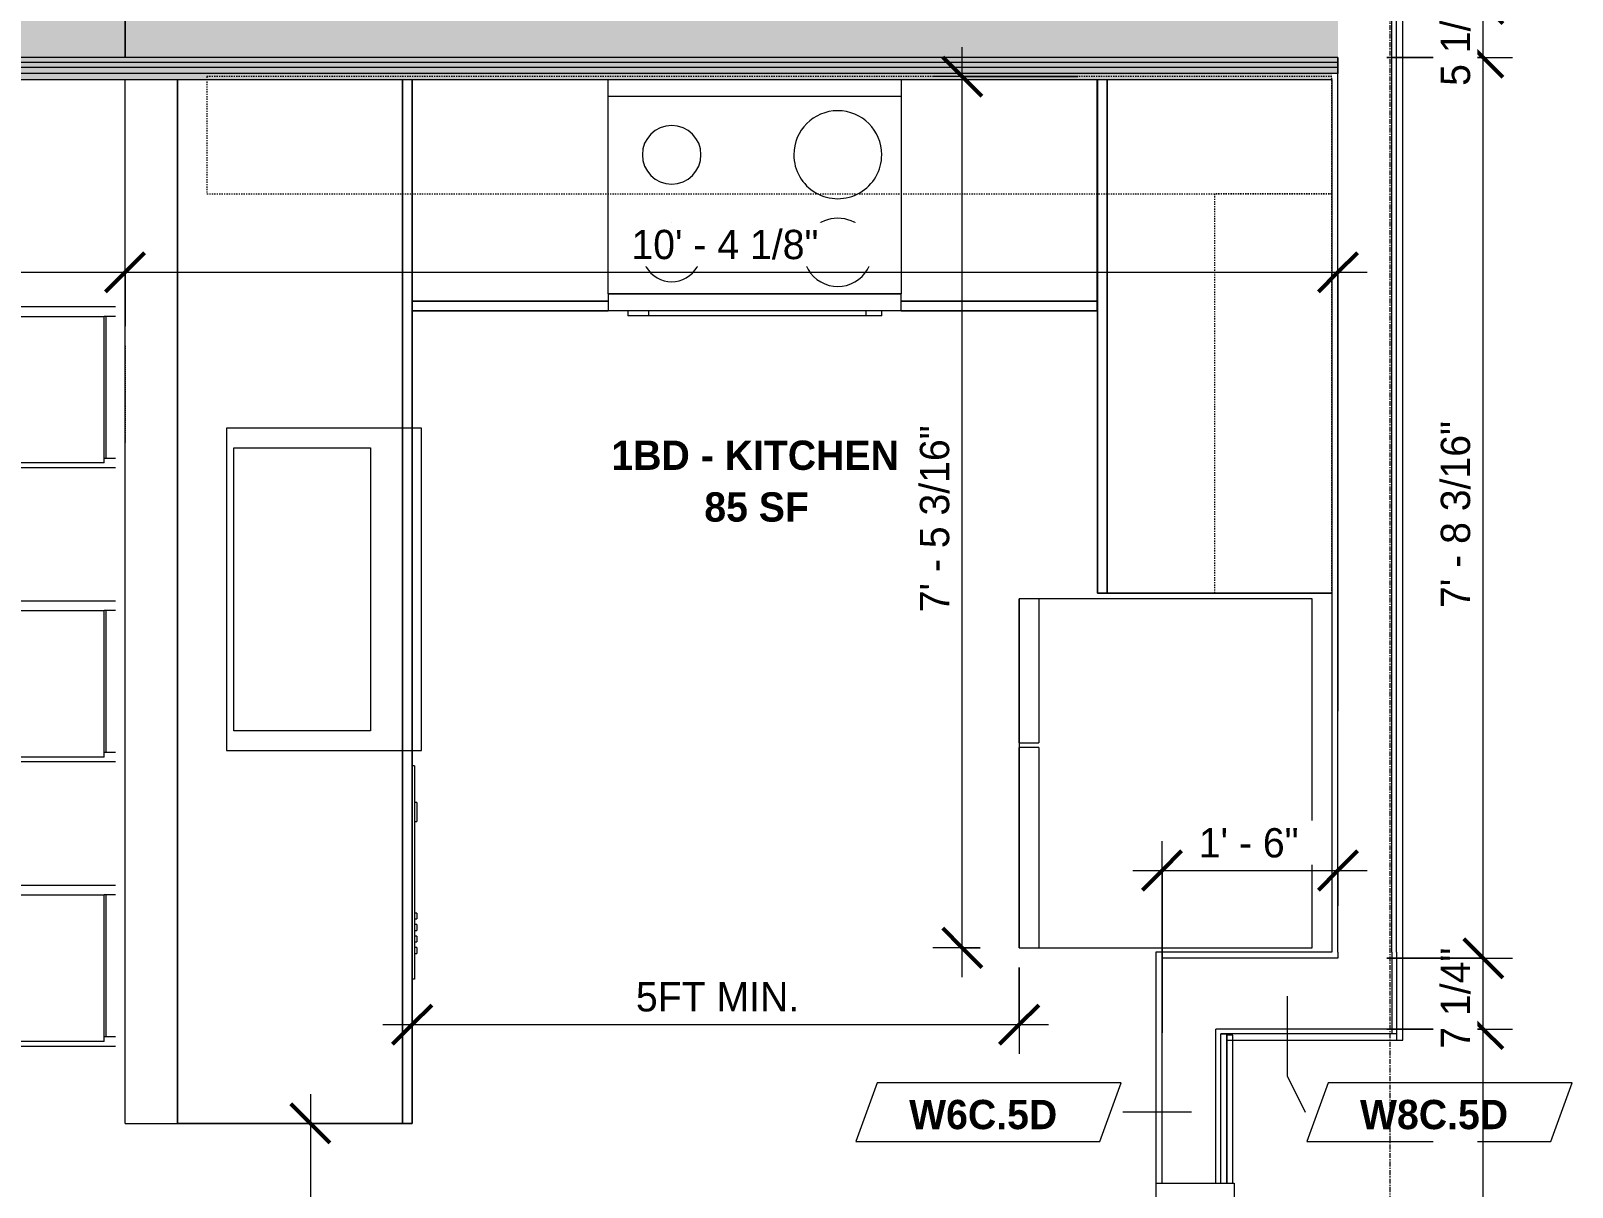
# Model space of a CAD drawing. Header units: inches. Extents: x -4058 to -1781, y 9814 to 12264.
# Drawn here: x -3620.4 to -3462.7, y 11008 to 11126.4 of the extents above; entities that cross this region are included whole.
import ezdxf

# ---------------------------------------------------------------- set-up
doc = ezdxf.new("R2010")
doc.units = ezdxf.units.IN
doc.header["$MEASUREMENT"] = 0
for name, pattern in [('Dash', [0.25, 0.125, -0.125]), ('Dash 3_32_', [0.1875, 0.09375, -0.09375]), ('Grid Line 1_2_', [0.875, 0.5, -0.125, 0.125, -0.125])]:
    doc.linetypes.add(name, pattern=pattern)
for name, color, linetype, lineweight in [('0-1', 7, 'Continuous', 5), ('0-3', 8, 'Continuous', 9), ('A-ANNO-DIMS', 211, 'Continuous', 9), ('A-ANNO-DIMS-32', 211, 'Continuous', 9), ('A-AREA-IDEN', 2, 'Continuous', 9), ('A-DETL-1', 90, 'Dash 3_32_', 9), ('A-DOOR-1', 7, 'Continuous', 9), ('A-DOOR-FRAM-1', 7, 'Continuous', 9), ('A-WALL-1', 7, 'Continuous', 9), ('A-WALL-2', 113, 'Continuous', 9), ('A-WALL-IDEN', 211, 'Continuous', 9), ('I-FURN', 30, 'Continuous', 9), ('I-WALL-1', 1, 'Continuous', 18), ('I-WALL-2', 10, 'Continuous', 5), ('I-WALL-3', 7, 'Continuous', 9), ('P-SANR-FIXT', 6, 'Continuous', 9), ('Q-CASE', 31, 'Continuous', 9), ('Q-CASE-HDLN', 31, 'Dash', 9), ('Q-SPCQ', 91, 'Continuous', 9), ('S-GRID-1', 1, 'Grid Line 1_2_', 9)]:
    doc.layers.add(name, color=color, linetype=linetype, lineweight=lineweight)
doc.styles.add('Century Gothic', font='ufonts.com_century-gothic.ttf', dxfattribs={"height": 3})
doc.styles.add('Century Gothic_B', font='GOTHICB.TTF', dxfattribs={"height": 3})
doc.dimstyles.new('MARKETING_DIMENSION', dxfattribs={"dimscale": 12, "dimtxt": 3.132505, "dimasz": 0.333333, "dimexe": 0.25, "dimexo": 0.166667, "dimgap": 0.041667, "dimtad": 1, "dimdec": 4, "dimrnd": 0.0625, "dimzin": 3, "dimdsep": 46, "dimlunit": 4, "dimtxsty": 'Century Gothic', "dimblk1": 'OBLIQUE', "dimblk2": 'OBLIQUE', "dimsah": 1, "dimcen": 0.09, "dimdle": 0.25, "dimazin": 0, "dimtfac": 1, "dimtdec": 4, "dimtix": 1, "dimtmove": 0, "dimatfit": 3, "dimfxl": 1, "dimtvp": 1, "dimtfill": 1, "dimfrac": 2, "dimtolj": 1, "dimtzin": 0, "dimarcsym": 2})
doc.dimstyles.new('THE_DIMENSION_STRING_2', dxfattribs={"dimscale": 12, "dimtxt": 3.132505, "dimasz": 0.333333, "dimexe": 0.25, "dimexo": 0.166667, "dimgap": 0.041667, "dimtad": 1, "dimdec": 4, "dimrnd": 0.0625, "dimzin": 3, "dimdsep": 46, "dimlunit": 4, "dimtxsty": 'Century Gothic', "dimblk1": 'OBLIQUE', "dimblk2": 'OBLIQUE', "dimsah": 1, "dimcen": 0.09, "dimdle": 0.25, "dimazin": 0, "dimtfac": 1, "dimtdec": 4, "dimtix": 1, "dimtmove": 0, "dimatfit": 3, "dimfxl": 1, "dimtvp": 1, "dimtfill": 1, "dimfrac": 2, "dimtolj": 1, "dimtzin": 0, "dimarcsym": 2})
doc.dimstyles.new('THE_DIMENSION_STRING_4', dxfattribs={"dimscale": 12, "dimtxt": 3.132505, "dimasz": 0.333333, "dimexe": 0.25, "dimexo": 0.166667, "dimgap": 0.041667, "dimtad": 1, "dimdec": 4, "dimrnd": 0.0625, "dimzin": 3, "dimdsep": 46, "dimlunit": 4, "dimtxsty": 'Century Gothic', "dimblk1": 'OBLIQUE', "dimblk2": 'OBLIQUE', "dimsah": 1, "dimcen": 0.09, "dimdle": 0.25, "dimazin": 0, "dimtfac": 1, "dimtdec": 4, "dimtix": 1, "dimtmove": 0, "dimatfit": 3, "dimfxl": 1, "dimtvp": 1, "dimtfill": 1, "dimfrac": 2, "dimtolj": 1, "dimtzin": 0, "dimarcsym": 2})
doc.dimstyles.new('THE_DIMENSION_STRING_5', dxfattribs={"dimscale": 12, "dimtxt": 3.132505, "dimasz": 0.333333, "dimexe": 0.25, "dimexo": 0.166667, "dimgap": 0.041667, "dimtad": 1, "dimdec": 4, "dimrnd": 0.0625, "dimzin": 3, "dimdsep": 46, "dimlunit": 4, "dimtxsty": 'Century Gothic', "dimblk1": 'OBLIQUE', "dimblk2": 'OBLIQUE', "dimsah": 1, "dimcen": 0.09, "dimdle": 0.25, "dimazin": 0, "dimtfac": 1, "dimtdec": 4, "dimtix": 1, "dimtmove": 0, "dimatfit": 3, "dimfxl": 1, "dimtvp": 1, "dimtfill": 1, "dimfrac": 2, "dimtolj": 1, "dimtzin": 0, "dimarcsym": 2})

# ---------------------------------------------------------------- blocks, each defined once
blk = doc.blocks.new('HOLLOW METAL - UNIT DOOR-2191977-UNITS PLANS - 3RD FLOOR')
at = {"layer": 'A-DOOR-1'}
for p, q in [((16.25, -3.875), (18, -3.875)), ((16.25, -39.875), (16.25, -3.875)), ((18, -3.875), (18, -39.875)), ((18, -39.875), (16.25, -39.875))]:
    blk.add_line(p, q, dxfattribs=at)
blk.add_arc((18, -3.875), 36, 180, 270, dxfattribs=at)
at = {"layer": 'A-DOOR-FRAM-1'}
for p, q in [((-20, 4.125), (-18, 4.125)), ((-20, -3.875), (-20, 4.125)), ((-18, 4.125), (-18, 2.1875)), ((18, 4.125), (20, 4.125)), ((18, 2.1875), (18, 4.125)), ((20, 4.125), (20, -3.875)), ((-18, 2.1875), (-17.375, 2.1875)), ((-17.375, 2.1875), (-17.375, -1.9375)), ((17.375, 2.1875), (18, 2.1875)), ((17.375, -1.9375), (17.375, 2.1875)), ((-18, -1.9375), (-18, -3.875)), ((-17.375, -1.9375), (-18, -1.9375)), ((18, -1.9375), (17.375, -1.9375)), ((18, -3.875), (18, -1.9375)), ((-18, -3.875), (-20, -3.875)), ((20, -3.875), (18, -3.875))]:
    blk.add_line(p, q, dxfattribs=at)
blk = doc.blocks.new('CTR - 1st Phase - Common Walls_rvt-1-UNITS PLANS - 3RD FLOOR')
at = {"layer": 'I-WALL-1'}
h = blk.add_hatch(color=256, dxfattribs=at)
h.paths.add_polyline_path([(-3487.3, 11121.44), (-3487.3, 11122.06), (-3745.41, 11122.06), (-3745.41, 11121.44), (-3494.85, 11121.44)], flags=0)
h.paths.add_polyline_path([(-3783.41, 11121.44), (-3783.41, 11122.06), (-3852.47, 11122.06), (-3852.47, 11121.44), (-3803.67, 11121.44)], flags=0)
at = {"layer": 'I-WALL-2'}
for points in [[(-3486.67, 11123.69), (-3486.67, 11129.19), (-3852.47, 11129.19), (-3852.47, 11123.69), (-3487.3, 11123.69)], [(-3486.67, 11123.19), (-3486.67, 11123.69), (-3852.47, 11123.69), (-3852.47, 11123.19), (-3487.3, 11123.19)]]:
    blk.add_hatch(color=256, dxfattribs=at).paths.add_polyline_path(points, flags=0)
h = blk.add_hatch(color=256, dxfattribs=at)
h.paths.add_polyline_path([(-3494.85, 11122.69), (-3486.67, 11122.69), (-3486.67, 11123.19), (-3745.41, 11123.19), (-3745.41, 11122.69), (-3512.01, 11122.69)], flags=0)
h.paths.add_polyline_path([(-3783.41, 11122.69), (-3783.41, 11123.19), (-3852.47, 11123.19), (-3852.47, 11122.69), (-3803.67, 11122.69)], flags=0)
h = blk.add_hatch(color=256, dxfattribs=at)
h.paths.add_polyline_path([(-3486.67, 11122.06), (-3486.67, 11122.69), (-3745.41, 11122.69), (-3745.41, 11122.06), (-3487.3, 11122.06)], flags=0)
h.paths.add_polyline_path([(-3783.41, 11122.06), (-3783.41, 11122.69), (-3852.47, 11122.69), (-3852.47, 11122.06), (-3803.67, 11122.06)], flags=0)
at = {"layer": 'A-WALL-1'}
for p, q in [((-3481.17, 11032.1), (-3481.17, 11362.61)), ((-3480.67, 11032.1), (-3480.67, 11362.61)), ((-3487.3, 11123.69), (-3852.47, 11123.69)), ((-3487.3, 11123.19), (-3745.41, 11123.19)), ((-3487.3, 11122.69), (-3745.41, 11122.69)), ((-3486.67, 11123.69), (-3487.3, 11123.69)), ((-3486.67, 11123.19), (-3487.3, 11123.19)), ((-3486.67, 11122.69), (-3487.3, 11122.69)), ((-3486.67, 11123.69), (-3486.67, 11123.19)), ((-3486.67, 11123.19), (-3486.67, 11123.69)), ((-3486.67, 11123.19), (-3486.67, 11122.69)), ((-3486.67, 11122.69), (-3486.67, 11123.19)), ((-3486.67, 11122.69), (-3486.67, 11122.06)), ((-3486.67, 11122.06), (-3486.67, 11122.69)), ((-3487.3, 11122.06), (-3745.41, 11122.06)), ((-3486.67, 11122.06), (-3487.3, 11122.06)), ((-3486.67, 11032.1), (-3486.67, 11122.06)), ((-3504.67, 11024.23), (-3504.67, 11031.48)), ((-3486.67, 11031.48), (-3504.67, 11031.48)), ((-3486.67, 11032.1), (-3486.67, 11031.48)), ((-3481.17, 11032.1), (-3481.17, 11031.48)), ((-3481.17, 11031.48), (-3481.17, 11024.23)), ((-3480.67, 11032.1), (-3480.67, 11023.73)), ((-3504.67, 11023.1), (-3504.67, 11024.23)), ((-3504.67, 11008.44), (-3504.67, 11023.1)), ((-3499.17, 11023.73), (-3499.17, 11024.23)), ((-3481.17, 11024.23), (-3499.17, 11024.23)), ((-3499.17, 11023.1), (-3499.17, 11023.73)), ((-3499.17, 11008.44), (-3499.17, 11023.1)), ((-3498.67, 11023.73), (-3498.05, 11023.73)), ((-3498.67, 11023.1), (-3498.67, 11023.73)), ((-3498.05, 11023.73), (-3498.67, 11023.73)), ((-3498.67, 11008.44), (-3498.67, 11023.1)), ((-3498.05, 11023.1), (-3498.05, 11023.73)), ((-3481.17, 11023.73), (-3498.05, 11023.73)), ((-3481.17, 11024.23), (-3481.17, 11023.73)), ((-3480.67, 11023.73), (-3481.17, 11023.73)), ((-3480.67, 11023.73), (-3481.17, 11023.73)), ((-3480.67, 11023.73), (-3480.67, 11023.1))]:
    blk.add_line(p, q, dxfattribs=at)
at = {"layer": 'I-WALL-3'}
for p, q in [((-3480.05, 11032.1), (-3480.05, 11362.61)), ((-3745.41, 11121.44), (-3487.3, 11121.44)), ((-3487.3, 11121.44), (-3487.3, 11032.1)), ((-3487.3, 11032.1), (-3505.3, 11032.1)), ((-3505.3, 11032.1), (-3505.3, 11031.48)), ((-3505.3, 11031.48), (-3505.3, 11023.1)), ((-3480.05, 11023.1), (-3480.05, 11032.1)), ((-3505.3, 11023.1), (-3505.3, 11008.44)), ((-3498.05, 11023.6), (-3498.05, 11008.44)), ((-3497.42, 11023.6), (-3498.05, 11023.6)), ((-3498.05, 11008.44), (-3498.05, 11023.1)), ((-3498.05, 11023.1), (-3480.67, 11023.1)), ((-3497.42, 11008.44), (-3497.42, 11023.6)), ((-3480.67, 11023.1), (-3480.05, 11023.1))]:
    blk.add_line(p, q, dxfattribs=at)
at = {"layer": '0-3', "rotation": 270.0000000000105}
blk.add_blockref('HOLLOW METAL - UNIT DOOR-2191977-UNITS PLANS - 3RD FLOOR', (-3501.42, 10988.44), dxfattribs=at)
blk = doc.blocks.new('Bar_Stool_6722_1_ - Bar_Stool_6722_1_-V75-UNITS PLANS - 3RD FLOOR')
at = {"layer": 'I-FURN'}
for p, q in [((0, 19.21), (0, 21.13)), ((1, 21.13), (1, 20.14)), ((15.5, 20.14), (15.5, 21.13)), ((16.5, 21.13), (16.5, 19.21)), ((0, 17.72), (0, 19.21)), ((1, 20.14), (15.5, 20.14)), ((1, 20.14), (1, 20.06)), ((1, 20.06), (1, 19.99)), ((16, 20), (1, 20)), ((1, 19.89), (1, 19.99)), ((1, 17.63), (1, 19.89)), ((15.5, 20.06), (15.5, 20.14)), ((15.5, 19.99), (15.5, 20.06)), ((16, 19.99), (16, 19.89)), ((16, 19.89), (16, 17.63)), ((16.5, 19.21), (16.5, 17.72)), ((0, 1.78), (0, 17.72)), ((1, 2.03), (1, 17.63)), ((16, 17.63), (16, 2.03)), ((16.5, 17.72), (16.5, 1.78)), ((1, 1.78), (0, 1.78)), ((0, 1.78), (0, 0.98)), ((1, 1.91), (1, 2.03)), ((16, 2.03), (1, 2.03)), ((1, 1.24), (1, 1.91)), ((16, 1.91), (1, 1.91)), ((16, 2.03), (16, 1.91)), ((16, 1.91), (16, 1.24)), ((16.5, 1.78), (16, 1.78)), ((16.5, 0.98), (16.5, 1.78)), ((1, 0.98), (0, 0.98)), ((0, 0.98), (0, 0)), ((1, 0), (1, 1.24)), ((1, 1.24), (16, 1.24)), ((16, 1.24), (16, 0)), ((16.5, 0.98), (16, 0.98)), ((16.5, 0), (16.5, 0.98)), ((0, 0), (1, 0)), ((1, 0), (16, 0)), ((16, 0), (16.5, 0))]:
    blk.add_line(p, q, dxfattribs=at)
blk = doc.blocks.new('OD_CW_Upper Cabinet - OD_CW_Upper Cabinet-3856831-UNITS PLANS - 3RD FLOOR')
at = {"layer": 'Q-CASE-HDLN'}
for p, q in [((115.86, 24), (0.74, 24)), ((0.74, 24), (0.74, 12)), ((115.86, 12), (115.86, 24)), ((0.74, 12), (115.86, 12))]:
    blk.add_line(p, q, dxfattribs=at)
blk = doc.blocks.new('OD_CW_Base Cabinet - OD_CW_Base Cabinet-V76-UNITS PLANS - 3RD FLOOR')
at = {"layer": 'Q-CASE'}
for p, q in [((70.86, 0), (70.86, 23.69)), ((70.86, 23.69), (70.86, 1)), ((0.74, 1), (20.8, 1)), ((20.8, 1), (0.74, 1)), ((0.74, 0), (20.8, 0)), ((20.8, 0), (0.74, 0)), ((50.8, 1), (70.86, 1)), ((70.86, 1), (50.8, 1)), ((50.8, 0), (70.86, 0)), ((70.86, 0), (50.8, 0)), ((70.86, 1), (70.86, 0))]:
    blk.add_line(p, q, dxfattribs=at)
blk = doc.blocks.new('OD_CW_Base Cabinet - OD_CW_Base Cabinet-V77-UNITS PLANS - 3RD FLOOR')
at = {"layer": 'Q-CASE'}
for p, q in [((0.74, 24), (0.74, 0)), ((107.61, 24), (0.74, 24)), ((0.74, 0), (107.61, 0))]:
    blk.add_line(p, q, dxfattribs=at)
blk = doc.blocks.new('OD_CW_Upper Cabinet - OD_CW_Upper Cabinet-3876458-UNITS PLANS - 3RD FLOOR')
at = {"layer": 'Q-CASE-HDLN'}
for p, q in [((41.64, 24), (0.74, 24)), ((0.74, 24), (0.74, 12)), ((41.64, 12), (41.64, 24)), ((0.74, 12), (41.64, 12))]:
    blk.add_line(p, q, dxfattribs=at)
blk = doc.blocks.new('OD_CW_Base Cabinet - OD_CW_Base Cabinet-V88-UNITS PLANS - 3RD FLOOR')
at = {"layer": 'Q-CASE'}
for p, q in [((53.64, 0), (53.64, 24)), ((53.64, 24), (53.64, 1)), ((1.05, 1), (53.64, 1)), ((53.64, 1), (1.05, 1)), ((1.05, 0), (53.64, 0)), ((53.64, 0), (1.05, 0)), ((53.64, 1), (53.64, 0))]:
    blk.add_line(p, q, dxfattribs=at)
blk = doc.blocks.new('Refrigerator_-_Side-by-Side_6047 - 36_ X 30_-345559-UNITS PLANS - 3RD FLOOR')
at = {"layer": 'Q-SPCQ'}
for p, q in [((17.87, 14.42), (-17.88, 14.42)), ((-17.88, 14.42), (-17.88, -15.58)), ((17.87, -15.58), (17.87, 14.42)), ((-17.88, -13.58), (-3.13, -13.58)), ((-17.88, -13.58), (-17.88, -15.58)), ((-3.13, -15.58), (-3.13, -13.58)), ((-2.63, -13.58), (17.87, -13.58)), ((-2.63, -13.58), (-2.63, -15.58)), ((17.87, -15.58), (17.87, -13.58)), ((-17.88, -15.58), (17.87, -15.58)), ((-3.13, -15.58), (-17.88, -15.58)), ((17.87, -15.58), (-2.63, -15.58))]:
    blk.add_line(p, q, dxfattribs=at)
blk = doc.blocks.new('Dishwasher_15404 - 34_ counter-3395311-UNITS PLANS - 3RD FLOOR')
at = {"layer": 'Q-SPCQ'}
for p, q in [((24.12, -1.09), (23.87, -1.09)), ((24.12, -1.09), (24.12, -22.91)), ((24.37, -4.82), (24.12, -4.82)), ((24.37, -4.82), (24.37, -5.81)), ((24.37, -5.81), (24.37, -6.79)), ((24.12, -6.79), (24.37, -6.79)), ((24.37, -16.15), (24.12, -16.15)), ((24.12, -16.74), (24.37, -16.74)), ((24.37, -17.33), (24.12, -17.33)), ((24.37, -16.15), (24.37, -16.74)), ((24.37, -17.33), (24.37, -17.92)), ((24.12, -17.92), (24.37, -17.92)), ((24.37, -18.51), (24.12, -18.51)), ((24.37, -18.51), (24.37, -19.1)), ((24.12, -19.1), (24.37, -19.1)), ((24.37, -19.69), (24.12, -19.69)), ((24.12, -20.28), (24.37, -20.28)), ((24.37, -19.69), (24.37, -20.28)), ((24.12, -22.91), (23.87, -22.91))]:
    blk.add_line(p, q, dxfattribs=at)
blk = doc.blocks.new('Range - 24_ x 30_-V108-UNITS PLANS - 3RD FLOOR')
at = {"layer": 'Q-SPCQ'}
for p, q in [((2, 0.5), (3.61, 0.5)), ((2, 0.5), (2, 0)), ((3.61, 0.5), (25.87, 0.5)), ((3.61, 0.5), (3.61, 0)), ((25.87, 0), (25.87, 0.5)), ((25.87, 0.5), (28, 0.5)), ((28, 0), (28, 0.5)), ((0, 0), (30, 0)), ((0, 0), (0, -1.75)), ((30, -1.75), (30, 0)), ((0, -1.75), (30, -1.75)), ((0, -22), (0, -1.75)), ((30, -1.75), (0, -1.75)), ((30, -1.75), (30, -22)), ((0, -23.69), (0, -22)), ((30, -22), (0, -22)), ((30, -22), (30, -23.69))]:
    blk.add_line(p, q, dxfattribs=at)
for centre, radius, start, end in [((6.5, -6), 3.5, 360, 180), ((23.5, -6), 3, 360, 180), ((6.5, -6), 3.5, 180, 360), ((23.5, -6), 3, 180, 360), ((6.5, -16), 4.5, 360, 180), ((23.5, -16), 3, 0, 180), ((6.5, -16), 4.5, 180, 360), ((23.5, -16), 3, 180, 360)]:
    blk.add_arc(centre, radius, start, end, dxfattribs=at)
blk = doc.blocks.new('Stainless Steel Farmhous Kitchen Sink - Stainless Steel Farmhous Kitchen Sink-4315883-UNITS PLANS - 3RD FLOOR')
at = {"layer": 'P-SANR-FIXT'}
for p, q in [((-33, 22.2), (-33, 2.25)), ((0, 22.2), (-33, 22.2)), ((0, 2.25), (0, 22.2)), ((-31, 3), (-31, 16.96)), ((-31, 16.96), (-2, 16.96)), ((-2, 16.96), (-2, 3)), ((-33, 2.25), (0, 2.25)), ((-2, 3), (-31, 3))]:
    blk.add_line(p, q, dxfattribs=at)
blk = doc.blocks.new('Wall Tag - Arch Wall-3956453-UNITS PLANS - 3RD FLOOR')
at = {"layer": 'A-WALL-IDEN'}
for p, q in [((-0.3561, 0.0937), (-0.4244, -0.0937)), ((0.4244, 0.0937), (-0.3561, 0.0937)), ((0.3561, -0.0937), (0.4244, 0.0937)), ((-0.4244, -0.0937), (0.3561, -0.0937))]:
    blk.add_line(p, q, dxfattribs=at)
blk = doc.blocks.new('DIMBLOCK410-UNITS PLANS - 3RD FLOOR')
at = {"layer": 'A-ANNO-DIMS-32', "lineweight": 50}
for p, q in [((-3471.8, 11024.23), (-3473.8, 11026.23)), ((-3471.8, 11024.23), (-3469.8, 11022.23)), ((-3471.8, 10965.44), (-3473.8, 10967.44)), ((-3471.8, 10965.44), (-3469.8, 10963.44))]:
    blk.add_line(p, q, dxfattribs=at)
at = {"layer": 'A-ANNO-DIMS-32'}
for p, q in [((-3481.67, 11024.23), (-3468.8, 11024.23)), ((-3471.8, 11024.23), (-3481.67, 11024.23)), ((-3471.8, 10965.44), (-3471.8, 11024.23)), ((-3481.67, 10965.44), (-3468.8, 10965.44)), ((-3471.8, 10965.44), (-3481.67, 10965.44))]:
    blk.add_line(p, q, dxfattribs=at)
at = {"layer": 'A-ANNO-DIMS-32', "color": 0, "insert": (-3476.15, 10982.25), "char_height": 3, "width": 30.1914, "attachment_point": 1, "rotation": 90, "line_spacing_factor": 0.984502, "style": 'Century Gothic', "bg_fill": 3, "box_fill_scale": 1.25, "bg_fill_color": 256, "bg_fill_true_color": 13158600, "bg_fill_transparency": 0}
blk.add_mtext('4\' - 10 13/16"', dxfattribs=at)
blk = doc.blocks.new('_Oblique')
at = {"color": 0, "linetype": 'ByBlock', "lineweight": -2}
blk.add_line((-0.5, -0.5), (0.5, 0.5), dxfattribs=at)
blk = doc.blocks.new('DIMBLOCK411-UNITS PLANS - 3RD FLOOR')
at = {"layer": 'A-ANNO-DIMS-32', "lineweight": 50}
for p, q in [((-3471.8, 11031.48), (-3473.8, 11033.48)), ((-3471.8, 11031.48), (-3469.8, 11029.48)), ((-3471.8, 11024.23), (-3473.8, 11026.23)), ((-3471.8, 11024.23), (-3469.8, 11022.23))]:
    blk.add_line(p, q, dxfattribs=at)
at = {"layer": 'A-ANNO-DIMS-32'}
for p, q in [((-3481.67, 11031.48), (-3468.8, 11031.48)), ((-3471.8, 11031.48), (-3481.67, 11031.48)), ((-3471.8, 11024.23), (-3471.8, 11031.48)), ((-3481.67, 11024.23), (-3468.8, 11024.23)), ((-3471.8, 11024.23), (-3481.67, 11024.23))]:
    blk.add_line(p, q, dxfattribs=at)
at = {"layer": 'A-ANNO-DIMS-32', "color": 0, "insert": (-3476.15, 11022.21), "char_height": 3, "width": 13.5444, "attachment_point": 1, "rotation": 90, "line_spacing_factor": 0.984502, "style": 'Century Gothic', "bg_fill": 3, "box_fill_scale": 1.25, "bg_fill_color": 256, "bg_fill_true_color": 13158600, "bg_fill_transparency": 0}
blk.add_mtext('7 1/4"', dxfattribs=at)
blk = doc.blocks.new('DIMBLOCK412-UNITS PLANS - 3RD FLOOR')
at = {"layer": 'A-ANNO-DIMS-32', "lineweight": 50}
for p, q in [((-3471.8, 11123.69), (-3473.8, 11125.69)), ((-3471.8, 11123.69), (-3469.8, 11121.69)), ((-3471.8, 11031.48), (-3473.8, 11033.48)), ((-3471.8, 11031.48), (-3469.8, 11029.48))]:
    blk.add_line(p, q, dxfattribs=at)
at = {"layer": 'A-ANNO-DIMS-32'}
for p, q in [((-3481.67, 11123.69), (-3468.8, 11123.69)), ((-3471.8, 11123.69), (-3481.67, 11123.69)), ((-3471.8, 11031.48), (-3471.8, 11123.69)), ((-3481.67, 11031.48), (-3468.8, 11031.48)), ((-3471.8, 11031.48), (-3481.67, 11031.48))]:
    blk.add_line(p, q, dxfattribs=at)
at = {"layer": 'A-ANNO-DIMS-32', "color": 0, "insert": (-3476.15, 11067.34), "char_height": 3, "width": 24.5827, "attachment_point": 1, "rotation": 90, "line_spacing_factor": 0.984502, "style": 'Century Gothic', "bg_fill": 3, "box_fill_scale": 1.25, "bg_fill_color": 256, "bg_fill_true_color": 13158600, "bg_fill_transparency": 0}
blk.add_mtext('7\' - 8 3/16"', dxfattribs=at)
blk = doc.blocks.new('DIMBLOCK413-UNITS PLANS - 3RD FLOOR')
at = {"layer": 'A-ANNO-DIMS-32', "lineweight": 50}
for p, q in [((-3471.8, 11129.19), (-3473.8, 11131.19)), ((-3471.8, 11129.19), (-3469.8, 11127.19)), ((-3471.8, 11123.69), (-3473.8, 11125.69)), ((-3471.8, 11123.69), (-3469.8, 11121.69))]:
    blk.add_line(p, q, dxfattribs=at)
at = {"layer": 'A-ANNO-DIMS-32'}
for p, q in [((-3481.67, 11129.19), (-3468.8, 11129.19)), ((-3471.8, 11129.19), (-3481.67, 11129.19)), ((-3471.8, 11123.69), (-3471.8, 11129.19)), ((-3481.67, 11123.69), (-3468.8, 11123.69)), ((-3471.8, 11123.69), (-3481.67, 11123.69))]:
    blk.add_line(p, q, dxfattribs=at)
at = {"layer": 'A-ANNO-DIMS-32', "color": 0, "insert": (-3476.15, 11120.8), "char_height": 3, "width": 13.5444, "attachment_point": 1, "rotation": 90, "line_spacing_factor": 0.984502, "style": 'Century Gothic', "bg_fill": 3, "box_fill_scale": 1.25, "bg_fill_color": 256, "bg_fill_true_color": 13158600, "bg_fill_transparency": 0}
blk.add_mtext('5 1/2"', dxfattribs=at)
blk = doc.blocks.new('DIMBLOCK1066-UNITS PLANS - 3RD FLOOR')
at = {"layer": 'A-ANNO-DIMS-32'}
for p, q in [((-3852.47, 10981.19), (-3852.47, 11104.71)), ((-3610.8, 11096.19), (-3610.8, 11104.71)), ((-3855.47, 11101.71), (-3610.8, 11101.71)), ((-3852.47, 11101.71), (-3852.47, 10981.19)), ((-3610.8, 11101.71), (-3610.8, 11096.19))]:
    blk.add_line(p, q, dxfattribs=at)
at = {"layer": 'A-ANNO-DIMS-32', "lineweight": 50}
for p, q in [((-3852.47, 11101.71), (-3850.47, 11103.71)), ((-3610.8, 11101.71), (-3608.8, 11103.71)), ((-3852.47, 11101.71), (-3854.47, 11099.71)), ((-3610.8, 11101.71), (-3612.8, 11099.71))]:
    blk.add_line(p, q, dxfattribs=at)
at = {"layer": 'A-ANNO-DIMS-32', "color": 0, "insert": (-3744.22, 11106.06), "char_height": 3, "width": 30.1914, "attachment_point": 1, "line_spacing_factor": 0.984502, "style": 'Century Gothic', "bg_fill": 3, "box_fill_scale": 1.25, "bg_fill_color": 256, "bg_fill_true_color": 13158600, "bg_fill_transparency": 0}
blk.add_mtext('20\' - 1 11/16"', dxfattribs=at)
blk = doc.blocks.new('DIMBLOCK1067-UNITS PLANS - 3RD FLOOR')
at = {"layer": 'A-ANNO-DIMS-32'}
for p, q in [((-3610.8, 11096.19), (-3610.8, 11104.71)), ((-3486.67, 11056.78), (-3486.67, 11104.71)), ((-3610.8, 11101.71), (-3483.67, 11101.71)), ((-3610.8, 11101.71), (-3610.8, 11096.19)), ((-3486.67, 11101.71), (-3486.67, 11056.78))]:
    blk.add_line(p, q, dxfattribs=at)
at = {"layer": 'A-ANNO-DIMS-32', "lineweight": 50}
for p, q in [((-3610.8, 11101.71), (-3608.8, 11103.71)), ((-3486.67, 11101.71), (-3484.67, 11103.71)), ((-3610.8, 11101.71), (-3612.8, 11099.71)), ((-3486.67, 11101.71), (-3488.67, 11099.71))]:
    blk.add_line(p, q, dxfattribs=at)
at = {"layer": 'A-ANNO-DIMS-32', "color": 0, "insert": (-3558.98, 11106.06), "char_height": 3, "width": 24.5827, "attachment_point": 1, "line_spacing_factor": 0.984502, "style": 'Century Gothic', "bg_fill": 3, "box_fill_scale": 1.25, "bg_fill_color": 256, "bg_fill_true_color": 13158600, "bg_fill_transparency": 0}
blk.add_mtext('10\' - 4 1/8"', dxfattribs=at)
blk = doc.blocks.new('DIMBLOCK1068-UNITS PLANS - 3RD FLOOR')
at = {"layer": 'A-ANNO-DIMS-32'}
for p, q in [((-3504.67, 11023.85), (-3504.67, 11043.46)), ((-3486.67, 11036.85), (-3486.67, 11043.46)), ((-3507.67, 11040.46), (-3483.67, 11040.46)), ((-3504.67, 11040.46), (-3504.67, 11023.85)), ((-3486.67, 11040.46), (-3486.67, 11036.85))]:
    blk.add_line(p, q, dxfattribs=at)
at = {"layer": 'A-ANNO-DIMS-32', "lineweight": 50}
for p, q in [((-3504.67, 11040.46), (-3502.67, 11042.46)), ((-3486.67, 11040.46), (-3484.67, 11042.46)), ((-3504.67, 11040.46), (-3506.67, 11038.46)), ((-3486.67, 11040.46), (-3488.67, 11038.46))]:
    blk.add_line(p, q, dxfattribs=at)
at = {"layer": 'A-ANNO-DIMS-32', "color": 0, "insert": (-3500.92, 11044.8), "char_height": 3, "width": 12.5897, "attachment_point": 1, "line_spacing_factor": 0.984502, "style": 'Century Gothic', "bg_fill": 3, "box_fill_scale": 1.25, "bg_fill_color": 256, "bg_fill_true_color": 13158600, "bg_fill_transparency": 0}
blk.add_mtext('1\' - 6"', dxfattribs=at)
blk = doc.blocks.new('DIMBLOCK1516-UNITS PLANS - 3RD FLOOR')
at = {"layer": 'A-ANNO-DIMS-32'}
for p, q in [((-3519.3, 11030.54), (-3519.3, 11021.68)), ((-3519.3, 11024.68), (-3519.3, 11030.54)), ((-3584.42, 11024.68), (-3516.3, 11024.68)), ((-3581.42, 11025.51), (-3581.42, 11021.68)), ((-3581.42, 11024.68), (-3581.42, 11025.51))]:
    blk.add_line(p, q, dxfattribs=at)
at = {"layer": 'A-ANNO-DIMS-32', "lineweight": 50}
for p, q in [((-3581.42, 11024.68), (-3579.42, 11026.68)), ((-3519.3, 11024.68), (-3517.3, 11026.68)), ((-3581.42, 11024.68), (-3583.42, 11022.68)), ((-3519.3, 11024.68), (-3521.3, 11022.68))]:
    blk.add_line(p, q, dxfattribs=at)
at = {"layer": 'A-ANNO-DIMS-32', "color": 0, "insert": (-3558.52, 11029.03), "char_height": 3, "width": 19.5707, "attachment_point": 1, "line_spacing_factor": 0.984502, "style": 'Century Gothic', "bg_fill": 3, "box_fill_scale": 1.25, "bg_fill_color": 256, "bg_fill_true_color": 13158600, "bg_fill_transparency": 0}
blk.add_mtext('5FT MIN.', dxfattribs=at)
blk = doc.blocks.new('DIMBLOCK1517-UNITS PLANS - 3RD FLOOR')
at = {"layer": 'A-ANNO-DIMS-32'}
for p, q in [((-3525.12, 11029.54), (-3525.12, 11124.75)), ((-3513.3, 11121.75), (-3528.12, 11121.75)), ((-3525.12, 11121.75), (-3513.3, 11121.75)), ((-3523.3, 11032.54), (-3528.12, 11032.54)), ((-3525.12, 11032.54), (-3523.3, 11032.54))]:
    blk.add_line(p, q, dxfattribs=at)
at = {"layer": 'A-ANNO-DIMS-32', "lineweight": 50}
for p, q in [((-3525.12, 11121.75), (-3527.12, 11123.75)), ((-3525.12, 11121.75), (-3523.12, 11119.75)), ((-3525.12, 11032.54), (-3527.12, 11034.54)), ((-3525.12, 11032.54), (-3523.12, 11030.54))]:
    blk.add_line(p, q, dxfattribs=at)
at = {"layer": 'A-ANNO-DIMS-32', "color": 0, "insert": (-3529.46, 11066.9), "char_height": 3, "width": 24.5827, "attachment_point": 1, "rotation": 90, "line_spacing_factor": 0.984502, "style": 'Century Gothic', "bg_fill": 3, "box_fill_scale": 1.25, "bg_fill_color": 256, "bg_fill_true_color": 13158600, "bg_fill_transparency": 0}
blk.add_mtext('7\' - 5 3/16"', dxfattribs=at)
blk = doc.blocks.new('DIMBLOCK1518-UNITS PLANS - 3RD FLOOR')
at = {"layer": 'A-ANNO-DIMS-32'}
for p, q in [((-3591.83, 11017.56), (-3591.83, 10970)), ((-3591, 11014.56), (-3594.83, 11014.56)), ((-3591.83, 11014.56), (-3591, 11014.56)), ((-3591, 10973), (-3594.83, 10973)), ((-3591.83, 10973), (-3591, 10973))]:
    blk.add_line(p, q, dxfattribs=at)
at = {"layer": 'A-ANNO-DIMS-32', "lineweight": 50}
for p, q in [((-3591.83, 11014.56), (-3593.83, 11016.56)), ((-3591.83, 11014.56), (-3589.83, 11012.56)), ((-3591.83, 10973), (-3593.83, 10975)), ((-3591.83, 10973), (-3589.83, 10971))]:
    blk.add_line(p, q, dxfattribs=at)
at = {"layer": 'A-ANNO-DIMS-32', "color": 0, "insert": (-3596.17, 10984.58), "char_height": 3, "width": 22.0767, "attachment_point": 1, "rotation": 90, "line_spacing_factor": 0.984502, "style": 'Century Gothic', "bg_fill": 3, "box_fill_scale": 1.25, "bg_fill_color": 256, "bg_fill_true_color": 13158600, "bg_fill_transparency": 0}
blk.add_mtext('3\'-6" MIN.', dxfattribs=at)
blk = doc.blocks.new('DIMBLOCK1519-UNITS PLANS - 3RD FLOOR')
at = {"layer": 'A-ANNO-DIMS-32'}
for p, q in [((-3610.8, 11123.75), (-3610.8, 11142.39)), ((-3487.3, 11135.75), (-3487.3, 11142.39)), ((-3613.8, 11139.39), (-3484.3, 11139.39)), ((-3610.8, 11139.39), (-3610.8, 11123.75)), ((-3487.3, 11139.39), (-3487.3, 11135.75))]:
    blk.add_line(p, q, dxfattribs=at)
at = {"layer": 'A-ANNO-DIMS-32', "lineweight": 50}
for p, q in [((-3610.8, 11139.39), (-3608.8, 11141.39)), ((-3487.3, 11139.39), (-3485.3, 11141.39)), ((-3610.8, 11139.39), (-3612.8, 11137.39)), ((-3487.3, 11139.39), (-3489.3, 11137.39))]:
    blk.add_line(p, q, dxfattribs=at)
at = {"layer": 'A-ANNO-DIMS-32', "color": 0, "insert": (-3559.29, 11143.74), "char_height": 3, "width": 24.5827, "attachment_point": 1, "line_spacing_factor": 0.984502, "style": 'Century Gothic', "bg_fill": 3, "box_fill_scale": 1.25, "bg_fill_color": 256, "bg_fill_true_color": 13158600, "bg_fill_transparency": 0}
blk.add_mtext('10\' - 3 1/2"', dxfattribs=at)

msp = doc.modelspace()

# ---------------------------------------------------------------- linework, layer by layer
at = {"layer": 'A-DETL-1'}
for p, q in [((-3610.79874, 11094.1894), (-3610.79874, 11084.1894)), ((-3486.67374, 11052.77972), (-3486.67374, 11054.77972)), ((-3486.67374, 11033.8519), (-3486.67374, 11034.8519)), ((-3504.67374, 11020.8519), (-3504.67374, 11021.8519))]:
    msp.add_line(p, q, dxfattribs=at)
at = {"layer": 'A-WALL-2'}
for p, q in [((-3610.79874, 11014.5644), (-3610.79874, 11121.4394)), ((-3605.42374, 11121.4394), (-3605.42374, 11014.5644)), ((-3610.79874, 11014.5644), (-3605.42374, 11014.5644))]:
    msp.add_line(p, q, dxfattribs=at)
at = {"layer": 'A-WALL-IDEN'}
for p, q in [((-3491.88386, 11027.6019), (-3491.88386, 11019.42401)), ((-3491.88386, 11019.42401), (-3490.01546, 11015.7269)), ((-3501.67374, 11015.7269), (-3508.69542, 11015.7269))]:
    msp.add_line(p, q, dxfattribs=at)
at = {"layer": 'Q-CASE'}
for p, q in [((-3605.42374, 11014.5644), (-3605.42374, 11121.4394)), ((-3582.42374, 11121.4394), (-3582.42374, 11014.5644)), ((-3582.42374, 11014.5644), (-3582.42374, 11121.4394)), ((-3581.42374, 11121.4394), (-3581.42374, 11014.5644)), ((-3582.42374, 11014.5644), (-3605.42374, 11014.5644)), ((-3581.42374, 11014.5644), (-3582.42374, 11014.5644))]:
    msp.add_line(p, q, dxfattribs=at)

# ---------------------------------------------------------------- block references
at = {"layer": '0-1'}
msp.add_blockref('CTR - 1st Phase - Common Walls_rvt-1-UNITS PLANS - 3RD FLOOR', (0, 0), dxfattribs=at)
at = {"layer": 'A-WALL-IDEN', "xscale": 31.99999999999999, "yscale": 31.99999999999999, "zscale": 31.99999999999999}
for p in [(-3522.42713, 11015.7269), (-3476.28376, 11015.7269)]:
    msp.add_blockref('Wall Tag - Arch Wall-3956453-UNITS PLANS - 3RD FLOOR', p, dxfattribs=at)
at = {"layer": 'I-FURN', "rotation": 270.0000000000941}
for p in [(-3632.92374, 11098.19574), (-3632.92374, 11068.07442), (-3632.92374, 11038.95311)]:
    msp.add_blockref('Bar_Stool_6722_1_ - Bar_Stool_6722_1_-V75-UNITS PLANS - 3RD FLOOR', p, dxfattribs=at)
at = {"layer": 'P-SANR-FIXT', "rotation": 269.9999999999995}
msp.add_blockref('Stainless Steel Farmhous Kitchen Sink - Stainless Steel Farmhous Kitchen Sink-4315883-UNITS PLANS - 3RD FLOOR', (-3602.65645, 11052.7519), dxfattribs=at)
at = {"layer": 'Q-CASE'}
for name, p, rotation in [('OD_CW_Base Cabinet - OD_CW_Base Cabinet-V77-UNITS PLANS - 3RD FLOOR', (-3581.42374, 11013.82669), 90.00000000000132), ('OD_CW_Base Cabinet - OD_CW_Base Cabinet-V88-UNITS PLANS - 3RD FLOOR', (-3511.29874, 11122.4896), 269.9999999999984), ('OD_CW_Upper Cabinet - OD_CW_Upper Cabinet-3876458-UNITS PLANS - 3RD FLOOR', (-3511.29874, 11110.4896), 269.9999999999951)]:
    msp.add_blockref(name, p, dxfattribs=dict(at, rotation=rotation))
for name, p in [('OD_CW_Upper Cabinet - OD_CW_Upper Cabinet-3856831-UNITS PLANS - 3RD FLOOR', (-3603.16144, 11097.7519)), ('OD_CW_Base Cabinet - OD_CW_Base Cabinet-V76-UNITS PLANS - 3RD FLOOR', (-3582.16144, 11097.7519))]:
    msp.add_blockref(name, p, dxfattribs=at)
at = {"layer": 'Q-SPCQ'}
for name, p, rotation in [('Range - 24_ x 30_-V108-UNITS PLANS - 3RD FLOOR', (-3531.36124, 11097.7519), 180), ('Refrigerator_-_Side-by-Side_6047 - 36_ X 30_-345559-UNITS PLANS - 3RD FLOOR', (-3503.72094, 11050.4144), 269.9999999999981)]:
    msp.add_blockref(name, p, dxfattribs=dict(at, rotation=rotation))
msp.add_blockref('Dishwasher_15404 - 34_ counter-3395311-UNITS PLANS - 3RD FLOOR', (-3605.29874, 11052.2519), dxfattribs=at)

# ---------------------------------------------------------------- texts
at = {"layer": 'A-WALL-IDEN', "char_height": 3, "width": 19.594, "attachment_point": 1, "style": 'Century Gothic_B'}
for s, insert in [('W6C.5D', (-3530.56273, 11016.97443)), ('W8C.5D', (-3484.41936, 11016.97443))]:
    msp.add_mtext(s, dxfattribs=dict(at, insert=insert))

# ---------------------------------------------------------------- next in the draw order: dimensions: what is measured, and where the dimension line sits
at = {"layer": 'A-ANNO-DIMS'}
dim = msp.add_linear_dim(base=(-3610.79874, 11101.70997), p1=(-3852.47374, 10979.1894), p2=(-3610.79874, 11094.1894), dimstyle='MARKETING_DIMENSION', override={"dimpost": '<>', "dimfxl": 267.641188}, dxfattribs=at)
dim.commit()
dim.dimension.update_dxf_attribs({"geometry": 'DIMBLOCK1066-UNITS PLANS - 3RD FLOOR', "text_midpoint": (-3731.63624, 11103.95164)})
dim = msp.add_linear_dim(base=(-3519.29874, 11024.68406), p1=(-3581.42374, 11027.51248), p2=(-3519.29874, 11032.5394), text='5FT MIN.', dimstyle='THE_DIMENSION_STRING_5', override={"dimpost": '<>', "dimfxl": 62.328047}, dxfattribs=at)
dim.commit()
dim.dimension.update_dxf_attribs({"geometry": 'DIMBLOCK1516-UNITS PLANS - 3RD FLOOR', "text_midpoint": (-3550.36124, 11026.72179)})
dim = msp.add_linear_dim(base=(-3471.80166, 11024.2269), p1=(-3483.67374, 10965.4394), p2=(-3483.67374, 11024.2269), angle=90, dimstyle='THE_DIMENSION_STRING_2', override={"dimpost": '<>', "dimfxl": 58.7875}, dxfattribs=at)
dim.commit()
dim.dimension.update_dxf_attribs({"geometry": 'DIMBLOCK410-UNITS PLANS - 3RD FLOOR', "text_midpoint": (-3474.04334, 10994.83315)})
dim = msp.add_linear_dim(base=(-3591.82611, 10973.0019), p1=(-3588.99769, 11014.5644), p2=(-3588.99769, 10973.0019), angle=90, text='3\'-6" MIN.', dimstyle='THE_DIMENSION_STRING_5', override={"dimpost": '<>', "dimfxl": 41.5625}, dxfattribs=at)
dim.commit()
dim.dimension.update_dxf_attribs({"geometry": 'DIMBLOCK1518-UNITS PLANS - 3RD FLOOR', "text_midpoint": (-3593.90157, 10993.78315)})

# ---------------------------------------------------------------- next in the draw order: dimensions: what is measured, and where the dimension line sits
dim = msp.add_linear_dim(base=(-3471.80166, 11031.4769), p1=(-3483.67374, 11024.2269), p2=(-3483.67374, 11031.4769), angle=90, dimstyle='THE_DIMENSION_STRING_2', override={"dimpost": '<>', "dimfxl": 7.25}, dxfattribs=at)
dim.commit()
dim.dimension.update_dxf_attribs({"geometry": 'DIMBLOCK411-UNITS PLANS - 3RD FLOOR', "text_midpoint": (-3474.04334, 11027.8519)})

# ---------------------------------------------------------------- next in the draw order: dimensions: what is measured, and where the dimension line sits
dim = msp.add_linear_dim(base=(-3471.80166, 11123.6894), p1=(-3483.67374, 11031.4769), p2=(-3483.67374, 11123.6894), angle=90, dimstyle='THE_DIMENSION_STRING_2', override={"dimpost": '<>', "dimfxl": 92.2125}, dxfattribs=at)
dim.commit()
dim.dimension.update_dxf_attribs({"geometry": 'DIMBLOCK412-UNITS PLANS - 3RD FLOOR', "text_midpoint": (-3474.04334, 11077.58315)})

# ---------------------------------------------------------------- next in the draw order: dimensions: what is measured, and where the dimension line sits
dim = msp.add_linear_dim(base=(-3471.80166, 11129.1894), p1=(-3483.67374, 11123.6894), p2=(-3483.67374, 11129.1894), angle=90, dimstyle='THE_DIMENSION_STRING_2', override={"dimpost": '<>', "dimfxl": 5.5}, dxfattribs=at)
dim.commit()
dim.dimension.update_dxf_attribs({"geometry": 'DIMBLOCK413-UNITS PLANS - 3RD FLOOR', "text_midpoint": (-3474.04334, 11126.4394)})
for base, p1, p2, dimstyle, override, picture, middle in [((-3486.67374, 11101.70997), (-3610.79874, 11094.1894), (-3486.67374, 11054.77972), 'MARKETING_DIMENSION', {"dimpost": '<>', "dimfxl": 130.231096}, 'DIMBLOCK1067-UNITS PLANS - 3RD FLOOR', (-3548.73624, 11103.95164)), ((-3486.67374, 11040.45535), (-3504.67374, 11021.8519), (-3486.67374, 11034.8519), 'THE_DIMENSION_STRING_4', {"dimpost": '<>', "dimfxl": 22.203603}, 'DIMBLOCK1068-UNITS PLANS - 3RD FLOOR', (-3495.67374, 11042.5308))]:
    dim = msp.add_linear_dim(base=base, p1=p1, p2=p2, dimstyle=dimstyle, override=override, dxfattribs=at)
    dim.commit()
    dim.dimension.update_dxf_attribs({"geometry": picture, "text_midpoint": middle})

# ---------------------------------------------------------------- next in the draw order: linework, layer by layer
at = {"layer": 'S-GRID-1'}
msp.add_line((-3481.32374, 9814.0266), (-3481.32374, 12247.50061), dxfattribs=at)

# ---------------------------------------------------------------- next in the draw order: texts
at = {"layer": 'A-AREA-IDEN', "char_height": 3, "attachment_point": 1, "style": 'Century Gothic_B'}
for s, insert, width in [('1BD - KITCHEN', (-3561.02811, 11084.48059), 35.451), ('85 SF', (-3551.5226, 11079.18346), 12.423)]:
    msp.add_mtext(s, dxfattribs=dict(at, insert=insert, width=width))

# ---------------------------------------------------------------- next in the draw order: dimensions: what is measured, and where the dimension line sits
at = {"layer": 'A-ANNO-DIMS'}
dim = msp.add_linear_dim(base=(-3525.11576, 11121.7519), p1=(-3521.29874, 11032.5394), p2=(-3511.29874, 11121.7519), angle=90, dimstyle='THE_DIMENSION_STRING_5', override={"dimpost": '<>', "dimfxl": 89.77121}, dxfattribs=at)
dim.commit()
dim.dimension.update_dxf_attribs({"geometry": 'DIMBLOCK1517-UNITS PLANS - 3RD FLOOR', "text_midpoint": (-3527.35743, 11077.14565)})

# ---------------------------------------------------------------- next in the draw order: dimensions: what is measured, and where the dimension line sits
dim = msp.add_linear_dim(base=(-3487.29874, 11139.39243), p1=(-3610.79874, 11121.7519), p2=(-3487.29874, 11133.7519), dimstyle='THE_DIMENSION_STRING_5', override={"dimpost": '<>', "dimfxl": 124.081626}, dxfattribs=at)
dim.commit()
dim.dimension.update_dxf_attribs({"geometry": 'DIMBLOCK1519-UNITS PLANS - 3RD FLOOR', "text_midpoint": (-3549.04874, 11141.6341)})

doc.saveas('drawing.dxf')
